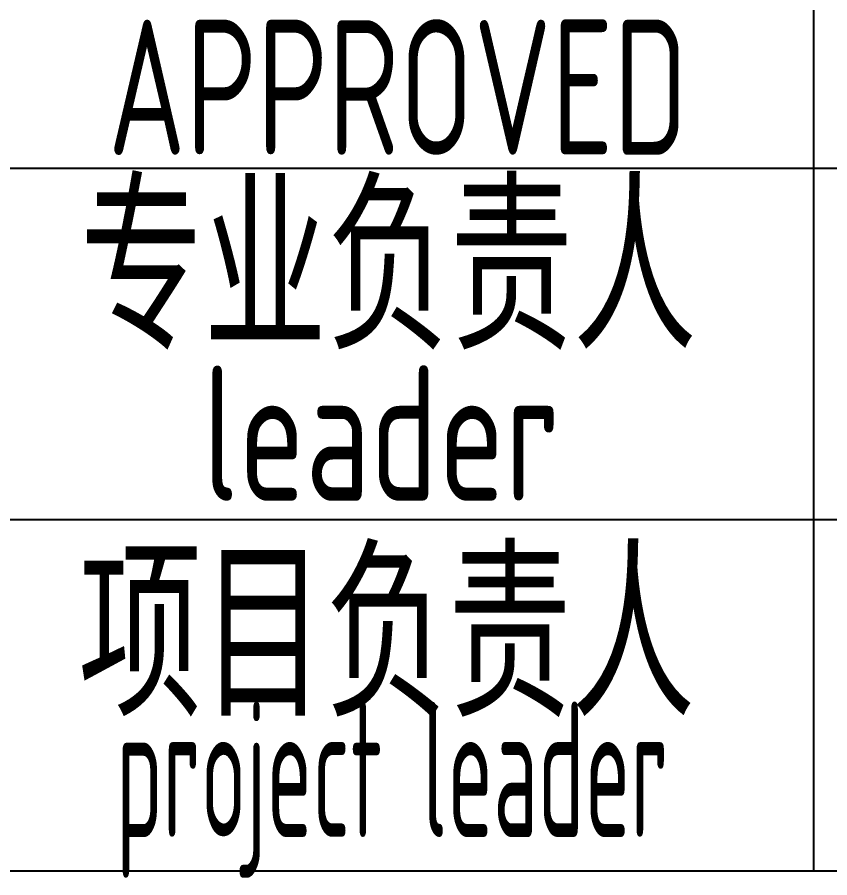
# Model space of a CAD drawing. Extents: x 4532298 to 10139194, y -639876 to -207028.
# Drawn here: x 4768712 to 4770215, y -280511 to -278919 of the extents above; entities that cross this region are included whole.
import ezdxf
from ezdxf.enums import TextEntityAlignment as Align

# ---------------------------------------------------------------- set-up
doc = ezdxf.new("R2010")
doc.units = 0
doc.header["$LTSCALE"] = 1000
doc.header["$MEASUREMENT"] = 0
doc.layers.get('0').update_dxf_attribs({"linetype": 'CONTINUOUS'})
doc.styles.add('AHD', font='sceie.shx', dxfattribs={"width": 0.7, "bigfont": 'sceic.shx'})

msp = doc.modelspace()

# ---------------------------------------------------------------- linework, layer by layer
for p, q in [((4770185.2, -280498.2), (4770185.2, -277248.2)), ((4770185.2, -280498.2), (4770185.2, -277248.2)), ((4770185.2, -280498.2), (4770185.2, -277248.2)), ((4768605.2, -279198.2), (4774105.2, -279198.2)), ((4768605.2, -279848.2), (4774105.2, -279848.2)), ((4768605.2, -280498.2), (4786605.2, -280498.2))]:
    msp.add_line(p, q)

# ---------------------------------------------------------------- texts
at = {"style": 'AHD'}
for s, height, width, p in [('APPROVED', 250, 0.75, (4769415.9, -279048.2)), ('专业负责人', 300, 0.8, (4769398.2, -279368.2)), ('leader', 250, 0.8, (4769385.2, -279688.2)), ('项目负责人', 300, 0.8, (4769395.2, -280048.2)), ('project leader', 250, 0.55, (4769405.2, -280348.2))]:
    msp.add_text(s, height=height, dxfattribs=dict(at, width=width)).set_placement(p, align=Align.MIDDLE)

doc.saveas('drawing.dxf')
